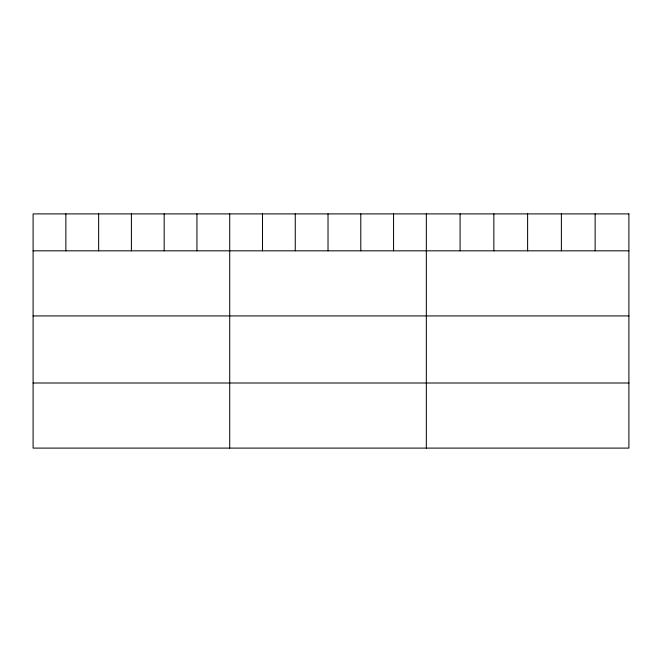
<?xml version="1.0" encoding="UTF-8"?>
<svg xmlns="http://www.w3.org/2000/svg" width="662" height="662" viewBox="0 0 662 662"><rect width="100%" height="100%" fill="white"/><g stroke="black" fill="none" stroke-linecap="round" stroke-linejoin="round"><path stroke-width="0.99" d="M33.1 250.824L628.9 250.824M33.1 315.923L628.9 315.923M33.1 383L628.9 383M595.138 213.9L595.138 250.824M561.376 213.9L561.376 250.824M527.614 213.9L527.614 250.824M493.852 213.9L493.852 250.824M460.09 213.9L460.09 250.824M426.328 213.9L426.328 448.1M393.559 213.9L393.559 250.824M360.79 213.9L360.79 250.824M328.021 213.9L328.021 250.824M295.252 213.9L295.252 250.824M262.483 213.9L262.483 250.824M229.714 213.9L229.714 448.1M196.945 213.9L196.945 250.824M164.176 213.9L164.176 250.824M131.407 213.9L131.407 250.824M98.638 213.9L98.638 250.824M65.869 213.9L65.869 250.824M628.9 213.9L33.1 213.9L33.1 448.1L628.9 448.1L628.9 213.9"/></g></svg>
